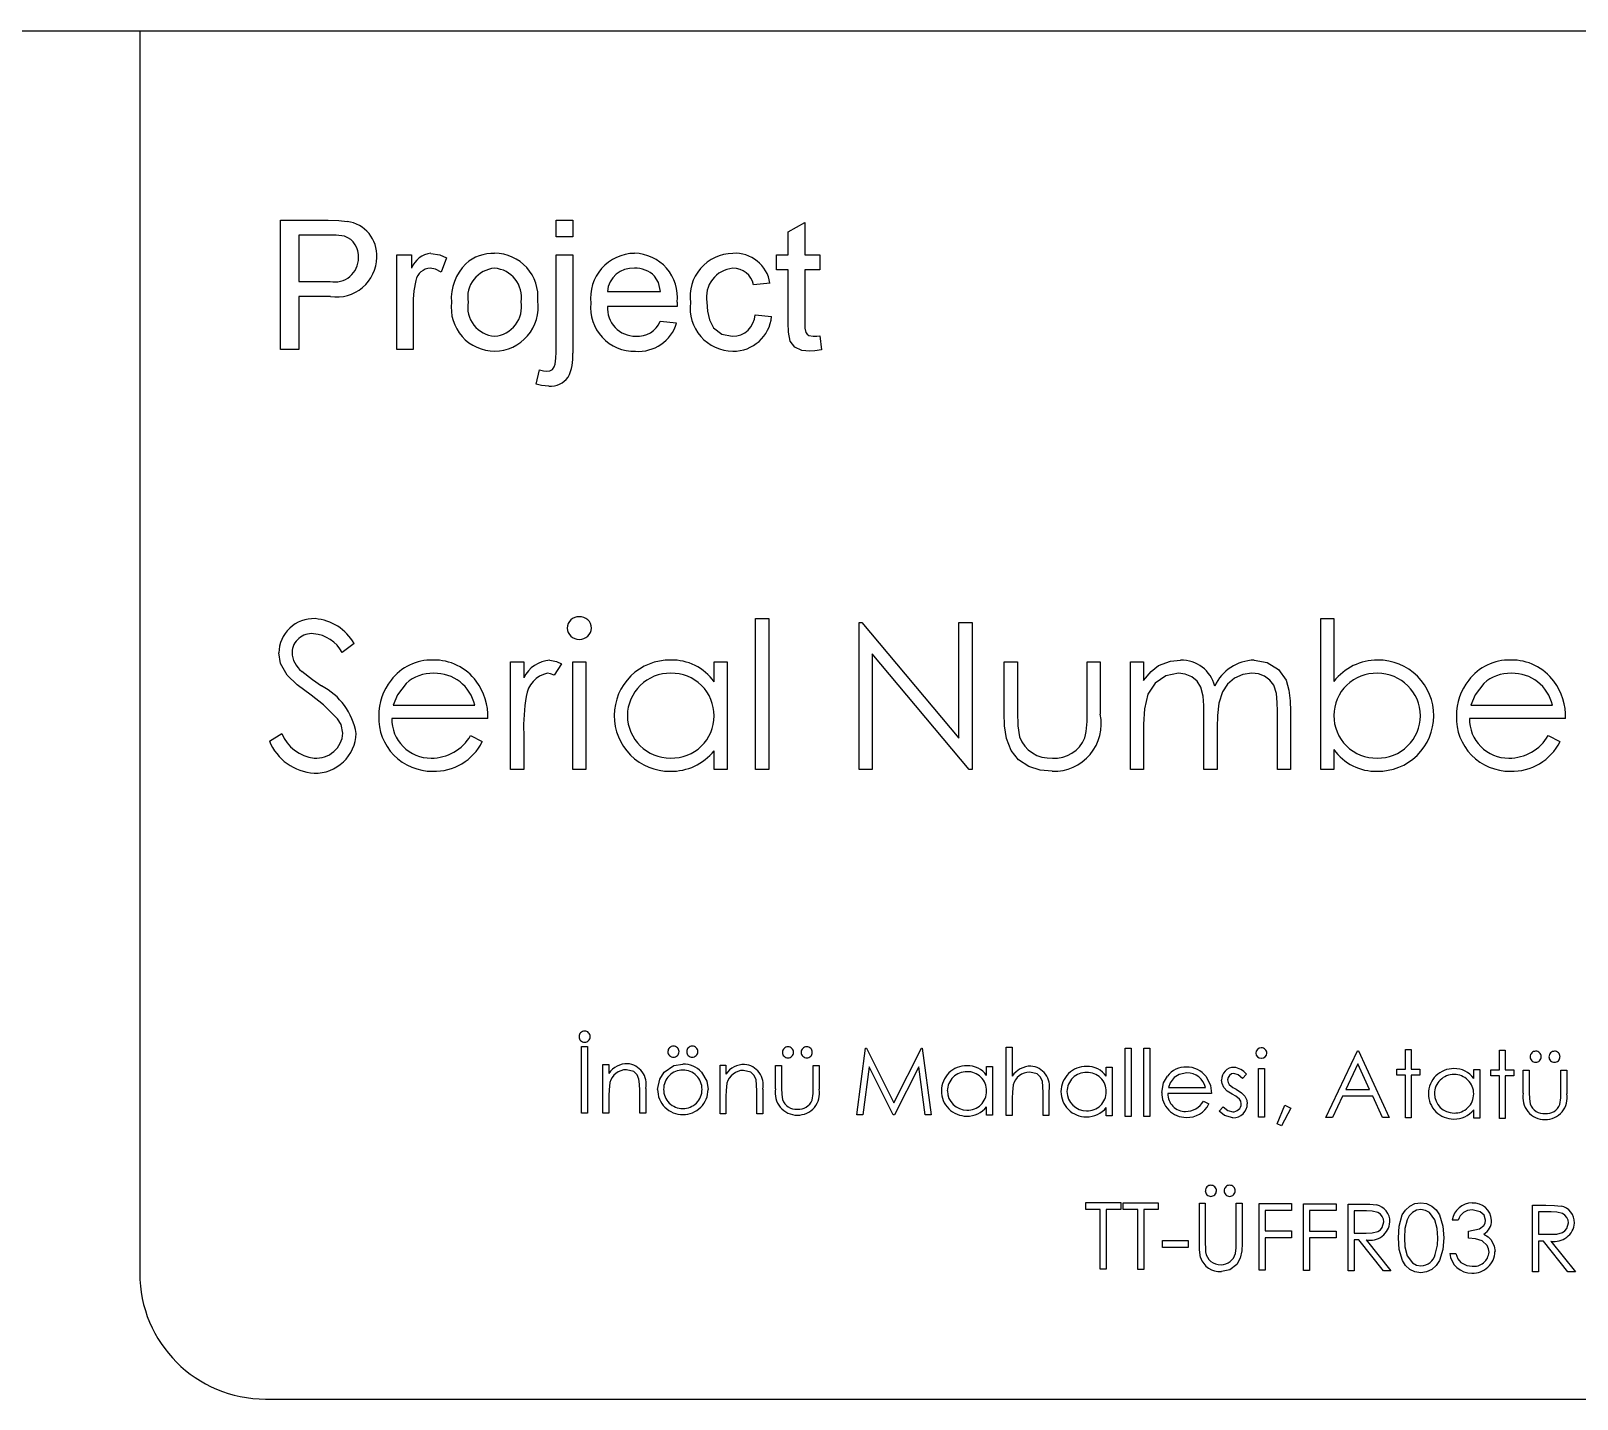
# Model space of a CAD drawing. Header units: millimetres. Extents: x 75 to 2075, y 25 to 1460.
# Drawn here: x 782.8 to 824.88, y 1083.33 to 1120.58 of the extents above; entities that cross this region are included whole.
import ezdxf

# ---------------------------------------------------------------- set-up
doc = ezdxf.new("R2010")
doc.units = ezdxf.units.MM
doc.header["$LTSCALE"] = 5

msp = doc.modelspace()

# ---------------------------------------------------------------- linework, layer by layer
at = {"color": 7, "linetype": 'Continuous', "lineweight": 25}
for p, q in [((766.203, 1120.579), (857.632, 1120.579)), ((785.756, 1120.579), (785.756, 1086.762)), ((789.591, 1115.427), (790.885, 1115.427)), ((789.591, 1111.905), (789.591, 1115.427)), ((797.09, 1115.427), (797.542, 1115.427)), ((797.09, 1114.976), (797.09, 1115.427)), ((797.542, 1115.427), (797.542, 1114.976)), ((803.409, 1115.106), (803.861, 1115.363)), ((803.861, 1115.363), (803.861, 1114.479)), ((790.088, 1115.021), (790.088, 1113.757)), ((790.929, 1115.021), (790.088, 1115.021)), ((797.542, 1114.976), (797.09, 1114.976)), ((803.409, 1114.479), (803.409, 1115.106)), ((792.752, 1114.479), (793.159, 1114.479)), ((792.752, 1111.905), (792.752, 1114.479)), ((793.159, 1114.479), (793.159, 1114.12)), ((797.09, 1114.479), (797.542, 1114.479)), ((797.09, 1111.837), (797.09, 1114.479)), ((797.542, 1114.479), (797.542, 1111.803)), ((803.093, 1114.479), (803.409, 1114.479)), ((803.093, 1114.073), (803.093, 1114.479)), ((803.861, 1114.479), (804.267, 1114.479)), ((804.267, 1114.479), (804.267, 1114.073)), ((794.107, 1114.404), (793.966, 1114.012)), ((803.409, 1114.073), (803.093, 1114.073)), ((803.409, 1112.628), (803.409, 1114.073)), ((803.861, 1114.073), (803.861, 1112.612)), ((804.267, 1114.073), (803.861, 1114.073)), ((790.088, 1113.757), (790.937, 1113.757)), ((802.913, 1113.712), (802.461, 1113.666)), ((790.088, 1113.35), (790.088, 1111.905)), ((790.951, 1113.35), (790.088, 1113.35)), ((793.204, 1113.273), (793.204, 1111.905)), ((798.487, 1113.486), (799.932, 1113.486)), ((800.382, 1113.079), (798.487, 1113.079)), ((802.506, 1112.854), (802.958, 1112.808)), ((799.927, 1112.673), (800.37, 1112.628)), ((790.088, 1111.905), (789.591, 1111.905)), ((793.204, 1111.905), (792.752, 1111.905)), ((804.267, 1112.278), (804.312, 1111.899)), ((796.547, 1110.96), (796.635, 1111.351)), ((802.518, 1104.579), (802.877, 1104.579)), ((802.518, 1100.477), (802.518, 1104.579)), ((802.877, 1104.579), (802.877, 1100.477)), ((805.339, 1104.477), (805.414, 1104.477)), ((805.339, 1100.477), (805.339, 1104.477)), ((805.414, 1104.477), (808.057, 1101.328)), ((808.057, 1104.477), (808.416, 1104.477)), ((808.057, 1101.328), (808.057, 1104.477)), ((808.416, 1104.477), (808.416, 1100.477)), ((817.903, 1104.579), (818.262, 1104.579)), ((817.903, 1100.477), (817.903, 1104.579)), ((818.262, 1104.579), (818.262, 1102.869)), ((791.595, 1103.902), (791.27, 1103.656)), ((805.698, 1103.618), (805.698, 1100.477)), ((808.334, 1100.477), (805.698, 1103.618)), ((795.851, 1103.4), (796.21, 1103.4)), ((795.851, 1100.477), (795.851, 1103.4)), ((796.21, 1103.4), (796.21, 1102.969)), ((797.236, 1103.351), (797.039, 1103.04)), ((797.544, 1103.4), (797.903, 1103.4)), ((797.544, 1100.477), (797.544, 1103.4)), ((797.903, 1103.4), (797.903, 1100.477)), ((801.39, 1102.859), (801.39, 1103.4)), ((801.39, 1103.4), (801.749, 1103.4)), ((801.749, 1103.4), (801.749, 1100.477)), ((809.287, 1103.4), (809.646, 1103.4)), ((809.287, 1102.003), (809.287, 1103.4)), ((809.646, 1103.4), (809.646, 1102.044)), ((811.544, 1103.4), (811.903, 1103.4)), ((811.544, 1102.044), (811.544, 1103.4)), ((811.903, 1103.4), (811.903, 1101.977)), ((812.723, 1103.4), (813.082, 1103.4)), ((812.723, 1100.477), (812.723, 1103.4)), ((813.082, 1103.4), (813.082, 1102.892)), ((795.236, 1101.861), (792.621, 1101.861)), ((792.658, 1102.22), (794.877, 1102.22)), ((814.723, 1100.477), (814.723, 1101.963)), ((816.723, 1100.477), (816.723, 1102.062)), ((817.082, 1102.06), (817.082, 1100.477)), ((824.569, 1101.861), (821.954, 1101.861)), ((821.992, 1102.22), (824.21, 1102.22)), ((789.287, 1101.248), (789.625, 1101.451)), ((794.763, 1101.4), (795.082, 1101.232)), ((796.21, 1101.459), (796.21, 1100.477)), ((813.082, 1101.707), (813.082, 1100.477)), ((815.082, 1101.614), (815.082, 1100.477)), ((824.097, 1101.4), (824.416, 1101.232)), ((801.39, 1100.477), (801.39, 1100.982)), ((818.262, 1101.018), (818.262, 1100.477)), ((796.21, 1100.477), (795.851, 1100.477)), ((797.903, 1100.477), (797.544, 1100.477)), ((801.749, 1100.477), (801.39, 1100.477)), ((802.877, 1100.477), (802.518, 1100.477)), ((805.698, 1100.477), (805.339, 1100.477)), ((808.416, 1100.477), (808.334, 1100.477)), ((813.082, 1100.477), (812.723, 1100.477)), ((815.082, 1100.477), (814.723, 1100.477)), ((817.082, 1100.477), (816.723, 1100.477)), ((818.262, 1100.477), (817.903, 1100.477)), ((797.784, 1092.933), (797.947, 1092.933)), ((797.784, 1091.118), (797.784, 1092.933)), ((797.947, 1092.933), (797.947, 1091.118)), ((805.274, 1091.074), (805.513, 1092.888)), ((805.513, 1092.888), (805.537, 1092.888)), ((805.537, 1092.888), (806.286, 1091.399)), ((806.286, 1091.399), (807.033, 1092.888)), ((807.033, 1092.888), (807.057, 1092.888)), ((807.057, 1092.888), (807.298, 1091.074)), ((809.344, 1092.91), (809.507, 1092.91)), ((809.344, 1091.05), (809.344, 1092.91)), ((809.507, 1092.91), (809.507, 1092.125)), ((812.577, 1092.891), (812.74, 1092.891)), ((812.577, 1091.03), (812.577, 1092.891)), ((812.74, 1092.891), (812.74, 1091.03)), ((813.089, 1092.888), (813.252, 1092.888)), ((813.089, 1091.027), (813.089, 1092.888)), ((813.252, 1092.888), (813.252, 1091.027)), ((818.043, 1090.998), (818.904, 1092.812)), ((818.904, 1092.812), (818.927, 1092.812)), ((818.927, 1092.812), (819.765, 1090.998)), ((820.207, 1092.847), (820.369, 1092.847)), ((820.207, 1092.312), (820.207, 1092.847)), ((820.369, 1092.847), (820.369, 1092.312)), ((822.765, 1092.832), (822.928, 1092.832)), ((822.765, 1092.297), (822.765, 1092.832)), ((822.928, 1092.832), (822.928, 1092.297)), ((798.366, 1092.441), (798.529, 1092.441)), ((798.366, 1091.115), (798.366, 1092.441)), ((798.529, 1092.441), (798.529, 1092.201)), ((801.552, 1092.422), (801.715, 1092.422)), ((801.552, 1091.096), (801.552, 1092.422)), ((801.715, 1092.422), (801.715, 1092.183)), ((803.064, 1092.413), (803.227, 1092.413)), ((803.064, 1091.779), (803.064, 1092.413)), ((803.227, 1092.413), (803.227, 1091.798)), ((804.088, 1092.413), (804.25, 1092.413)), ((804.088, 1091.798), (804.088, 1092.413)), ((804.25, 1092.413), (804.25, 1091.767)), ((805.611, 1092.382), (805.438, 1091.074)), ((806.269, 1091.074), (805.611, 1092.382)), ((806.96, 1092.379), (806.305, 1091.074)), ((807.134, 1091.074), (806.96, 1092.379)), ((808.809, 1092.14), (808.809, 1092.386)), ((808.809, 1092.386), (808.972, 1092.386)), ((808.972, 1092.386), (808.972, 1091.06)), ((812.066, 1092.121), (812.066, 1092.366)), ((812.066, 1092.366), (812.229, 1092.366)), ((812.229, 1092.366), (812.229, 1091.041)), ((815.88, 1092.175), (815.77, 1092.061)), ((816.206, 1092.335), (816.369, 1092.335)), ((816.206, 1091.009), (816.206, 1092.335)), ((816.369, 1092.335), (816.369, 1091.009)), ((818.914, 1092.458), (818.585, 1091.765)), ((819.234, 1091.765), (818.914, 1092.458)), ((819.974, 1092.312), (820.207, 1092.312)), ((819.974, 1092.149), (819.974, 1092.312)), ((820.207, 1092.149), (819.974, 1092.149)), ((820.207, 1090.986), (820.207, 1092.149)), ((820.369, 1092.312), (820.602, 1092.312)), ((820.369, 1092.149), (820.369, 1090.986)), ((820.602, 1092.149), (820.369, 1092.149)), ((820.602, 1092.312), (820.602, 1092.149)), ((822.067, 1092.062), (822.067, 1092.307)), ((822.067, 1092.307), (822.23, 1092.307)), ((822.23, 1092.307), (822.23, 1090.981)), ((822.533, 1092.297), (822.765, 1092.297)), ((822.533, 1092.134), (822.533, 1092.297)), ((822.765, 1092.134), (822.533, 1092.134)), ((822.765, 1090.971), (822.765, 1092.134)), ((822.928, 1092.297), (823.161, 1092.297)), ((822.928, 1092.134), (822.928, 1090.971)), ((823.161, 1092.134), (822.928, 1092.134)), ((823.161, 1092.297), (823.161, 1092.134)), ((823.416, 1092.292), (823.579, 1092.292)), ((823.416, 1091.659), (823.416, 1092.292)), ((823.579, 1092.292), (823.579, 1091.677)), ((824.44, 1092.292), (824.603, 1092.292)), ((824.44, 1091.677), (824.44, 1092.292)), ((824.603, 1092.292), (824.603, 1091.647)), ((799.366, 1091.115), (799.366, 1091.738)), ((799.529, 1091.792), (799.529, 1091.115)), ((802.553, 1091.096), (802.553, 1091.72)), ((802.715, 1091.773), (802.715, 1091.096)), ((810.507, 1091.727), (810.507, 1091.05)), ((813.757, 1091.815), (814.764, 1091.815)), ((818.585, 1091.765), (819.234, 1091.765)), ((798.529, 1091.594), (798.529, 1091.115)), ((801.715, 1091.575), (801.715, 1091.096)), ((808.809, 1091.06), (808.809, 1091.289)), ((809.507, 1091.529), (809.507, 1091.05)), ((810.345, 1091.05), (810.345, 1091.673)), ((814.927, 1091.652), (813.74, 1091.652)), ((814.712, 1091.443), (814.857, 1091.367)), ((815.136, 1091.171), (815.244, 1091.294)), ((816.718, 1090.826), (816.923, 1091.331)), ((816.923, 1091.331), (817.09, 1091.251)), ((818.497, 1091.579), (818.221, 1090.998)), ((819.319, 1091.579), (818.497, 1091.579)), ((819.588, 1090.998), (819.319, 1091.579)), ((797.947, 1091.118), (797.784, 1091.118)), ((798.529, 1091.115), (798.366, 1091.115)), ((799.529, 1091.115), (799.366, 1091.115)), ((801.715, 1091.096), (801.552, 1091.096)), ((802.715, 1091.096), (802.553, 1091.096)), ((805.438, 1091.074), (805.274, 1091.074)), ((806.305, 1091.074), (806.269, 1091.074)), ((807.298, 1091.074), (807.134, 1091.074)), ((808.972, 1091.06), (808.809, 1091.06)), ((809.507, 1091.05), (809.344, 1091.05)), ((810.507, 1091.05), (810.345, 1091.05)), ((812.066, 1091.041), (812.066, 1091.27)), ((812.229, 1091.041), (812.066, 1091.041)), ((812.74, 1091.03), (812.577, 1091.03)), ((813.252, 1091.027), (813.089, 1091.027)), ((816.369, 1091.009), (816.206, 1091.009)), ((817.09, 1091.251), (816.84, 1090.773)), ((818.221, 1090.998), (818.043, 1090.998)), ((819.765, 1090.998), (819.588, 1090.998)), ((820.369, 1090.986), (820.207, 1090.986)), ((822.067, 1090.981), (822.067, 1091.211)), ((822.23, 1090.981), (822.067, 1090.981)), ((822.928, 1090.971), (822.765, 1090.971)), ((816.84, 1090.773), (816.718, 1090.826)), ((811.506, 1088.683), (812.46, 1088.683)), ((811.506, 1088.497), (811.506, 1088.683)), ((811.901, 1088.497), (811.506, 1088.497)), ((811.901, 1086.869), (811.901, 1088.497)), ((812.064, 1088.497), (812.064, 1086.869)), ((812.46, 1088.497), (812.064, 1088.497)), ((812.46, 1088.683), (812.46, 1088.497)), ((812.529, 1088.677), (813.483, 1088.677)), ((812.529, 1088.491), (812.529, 1088.677)), ((812.925, 1088.491), (812.529, 1088.491)), ((812.925, 1086.863), (812.925, 1088.491)), ((813.088, 1088.491), (813.088, 1086.863)), ((813.483, 1088.491), (813.088, 1088.491)), ((813.483, 1088.677), (813.483, 1088.491)), ((814.6, 1088.666), (814.762, 1088.666)), ((814.6, 1087.571), (814.6, 1088.666)), ((814.762, 1088.666), (814.762, 1087.579)), ((815.6, 1088.666), (815.763, 1088.666)), ((815.6, 1087.579), (815.6, 1088.666)), ((815.763, 1088.666), (815.763, 1087.571)), ((816.228, 1088.657), (817.112, 1088.657)), ((816.228, 1086.842), (816.228, 1088.657)), ((816.391, 1088.471), (816.391, 1087.912)), ((817.112, 1088.471), (816.391, 1088.471)), ((817.112, 1088.657), (817.112, 1088.471)), ((817.437, 1088.65), (818.321, 1088.65)), ((817.437, 1086.835), (817.437, 1088.65)), ((817.6, 1088.464), (817.6, 1087.905)), ((818.321, 1088.464), (817.6, 1088.464)), ((818.321, 1088.65), (818.321, 1088.464)), ((818.647, 1088.642), (819.01, 1088.642)), ((818.647, 1086.828), (818.647, 1088.642)), ((818.81, 1088.456), (818.81, 1087.852)), ((819.15, 1088.456), (818.81, 1088.456)), ((823.671, 1088.613), (824.034, 1088.613)), ((823.671, 1086.798), (823.671, 1088.613)), ((823.834, 1088.427), (823.834, 1087.822)), ((824.174, 1088.427), (823.834, 1088.427)), ((821.647, 1088.206), (821.484, 1088.206)), ((813.599, 1087.648), (814.297, 1087.648)), ((813.599, 1087.462), (813.599, 1087.648)), ((814.297, 1087.648), (814.297, 1087.462)), ((816.391, 1087.912), (817.112, 1087.912)), ((816.391, 1087.726), (816.391, 1086.842)), ((817.112, 1087.726), (816.391, 1087.726)), ((817.112, 1087.912), (817.112, 1087.726)), ((817.6, 1087.905), (818.321, 1087.905)), ((817.6, 1087.719), (817.6, 1086.835)), ((818.321, 1087.719), (817.6, 1087.719)), ((818.321, 1087.905), (818.321, 1087.719)), ((818.81, 1087.852), (819.142, 1087.849)), ((818.81, 1087.665), (818.81, 1086.828)), ((818.942, 1087.665), (818.81, 1087.665)), ((819.608, 1086.828), (818.942, 1087.665)), ((819.143, 1087.665), (819.81, 1086.828)), ((821.926, 1087.718), (821.926, 1087.904)), ((823.834, 1087.822), (824.166, 1087.819)), ((823.834, 1087.636), (823.834, 1086.798)), ((823.966, 1087.636), (823.834, 1087.636)), ((824.633, 1086.798), (823.966, 1087.636)), ((824.167, 1087.636), (824.834, 1086.798)), ((814.297, 1087.462), (813.599, 1087.462)), ((821.415, 1087.299), (821.578, 1087.299)), ((812.064, 1086.869), (811.901, 1086.869)), ((813.088, 1086.863), (812.925, 1086.863)), ((816.391, 1086.842), (816.228, 1086.842)), ((817.6, 1086.835), (817.437, 1086.835)), ((818.81, 1086.828), (818.647, 1086.828)), ((819.81, 1086.828), (819.608, 1086.828)), ((823.834, 1086.798), (823.671, 1086.798)), ((824.834, 1086.798), (824.633, 1086.798)), ((789.185, 1083.334), (880.489, 1083.334))]:
    msp.add_line(p, q, dxfattribs=at)
at = {"color": 7, "linetype": 'Continuous', "lineweight": 25, "flags": 128}
for points in [[(790.885, 1115.427), (791.178, 1115.42), (791.407, 1115.394)], [(791.335, 1114.99), (791.108, 1115.018), (790.929, 1115.021)], [(793.684, 1114.524), (793.929, 1114.483), (794.107, 1114.404)], [(793.966, 1114.012), (793.806, 1114.095), (793.667, 1114.118)], [(793.274, 1113.788), (793.216, 1113.502), (793.204, 1113.273)], [(799.932, 1113.486), (799.874, 1113.734), (799.766, 1113.902)], [(800.384, 1113.195), (800.383, 1113.13), (800.382, 1113.079)], [(801.197, 1113.194), (801.211, 1112.95), (801.263, 1112.712), (801.378, 1112.497), (801.605, 1112.323), (801.885, 1112.266)], [(803.994, 1111.86), (803.783, 1111.88), (803.589, 1111.966), (803.459, 1112.131), (803.416, 1112.378), (803.409, 1112.628)], [(803.861, 1112.612), (803.864, 1112.49), (803.886, 1112.371), (803.921, 1112.321), (803.971, 1112.286), (804.09, 1112.266)], [(804.09, 1112.266), (804.189, 1112.271), (804.267, 1112.278)], [(796.835, 1111.318), (796.916, 1111.329), (796.99, 1111.366), (797.041, 1111.43), (797.066, 1111.508), (797.085, 1111.672), (797.09, 1111.837)], [(804.312, 1111.899), (804.135, 1111.869), (803.994, 1111.86)], [(796.635, 1111.351), (796.746, 1111.327), (796.835, 1111.318)], [(796.891, 1110.912), (796.697, 1110.927), (796.547, 1110.96)], [(789.767, 1103.037), (789.589, 1103.36), (789.544, 1103.646)], [(790.166, 1103.146), (790.464, 1102.919), (790.704, 1102.747)], [(797.039, 1103.04), (796.939, 1103.079), (796.855, 1103.092)], [(796.924, 1103.451), (797.105, 1103.416), (797.236, 1103.351)], [(813.082, 1102.892), (813.289, 1103.142), (813.488, 1103.303)], [(814.028, 1103.092), (813.684, 1103.019), (813.394, 1102.82), (813.198, 1102.527), (813.103, 1102.123), (813.082, 1101.707)], [(813.488, 1103.303), (813.817, 1103.422), (814.09, 1103.451)], [(814.723, 1101.963), (814.719, 1102.217), (814.699, 1102.47), (814.641, 1102.717), (814.539, 1102.877), (814.392, 1102.998), (814.217, 1103.07), (814.028, 1103.092)], [(816.03, 1103.092), (815.784, 1103.058), (815.558, 1102.955), (815.367, 1102.796), (815.227, 1102.591), (815.127, 1102.275), (815.091, 1101.945), (815.082, 1101.614)], [(816.723, 1102.062), (816.718, 1102.3), (816.696, 1102.538), (816.627, 1102.765), (816.52, 1102.908), (816.376, 1103.013), (816.208, 1103.074), (816.03, 1103.092)], [(816.093, 1103.451), (816.448, 1103.389), (816.754, 1103.197), (816.959, 1102.901), (817.039, 1102.628), (817.073, 1102.345), (817.082, 1102.06)], [(790.423, 1102.493), (790.041, 1102.78), (789.767, 1103.037)], [(793.006, 1102.818), (792.77, 1102.507), (792.658, 1102.22)], [(822.339, 1102.818), (822.104, 1102.507), (821.992, 1102.22)], [(791.144, 1101.855), (790.761, 1102.235), (790.423, 1102.493)], [(791.287, 1101.462), (791.238, 1101.694), (791.144, 1101.855)], [(810.597, 1100.425), (810.269, 1100.453), (809.954, 1100.552), (809.68, 1100.735), (809.475, 1100.993), (809.351, 1101.315), (809.3, 1101.657), (809.287, 1102.003)], [(809.646, 1102.044), (809.658, 1101.659), (809.703, 1101.36)], [(799.347, 1092.04), (799.298, 1092.162), (799.204, 1092.253), (799.005, 1092.301)], [(799.854, 1091.765), (799.911, 1092.046), (800.036, 1092.235)], [(800.036, 1092.235), (800.296, 1092.413), (800.541, 1092.455)], [(801.045, 1092.236), (801.192, 1091.989), (801.227, 1091.765)], [(802.533, 1092.021), (802.484, 1092.143), (802.391, 1092.234), (802.191, 1092.282)], [(810.326, 1091.975), (810.275, 1092.096), (810.182, 1092.188), (809.983, 1092.236)], [(813.578, 1091.684), (813.626, 1091.945), (813.73, 1092.126)], [(814.257, 1092.211), (814.054, 1092.172), (813.915, 1092.086)], [(815.77, 1092.061), (815.656, 1092.165), (815.541, 1092.201)], [(798.554, 1091.95), (798.532, 1091.751), (798.529, 1091.594)], [(799.366, 1091.738), (799.362, 1091.908), (799.347, 1092.04)], [(801.74, 1091.931), (801.718, 1091.732), (801.715, 1091.575)], [(802.553, 1091.72), (802.549, 1091.889), (802.533, 1092.021)], [(803.227, 1091.798), (803.232, 1091.623), (803.253, 1091.488)], [(804.061, 1091.475), (804.085, 1091.655), (804.088, 1091.798)], [(809.532, 1091.885), (809.51, 1091.686), (809.507, 1091.529)], [(810.345, 1091.673), (810.341, 1091.843), (810.326, 1091.975)], [(813.915, 1092.086), (813.808, 1091.945), (813.757, 1091.815)], [(814.782, 1092.112), (814.9, 1091.866), (814.927, 1091.652)], [(815.266, 1091.812), (815.217, 1091.922), (815.206, 1092.016)], [(815.495, 1091.631), (815.357, 1091.72), (815.266, 1091.812)], [(815.369, 1092.023), (815.384, 1091.951), (815.414, 1091.902)], [(815.414, 1091.902), (815.514, 1091.818), (815.603, 1091.766)], [(815.603, 1091.766), (815.747, 1091.674), (815.842, 1091.579)], [(815.244, 1091.294), (815.377, 1091.186), (815.507, 1091.154)], [(815.696, 1091.494), (815.589, 1091.578), (815.495, 1091.631)], [(815.741, 1091.368), (815.727, 1091.442), (815.696, 1091.494)], [(815.842, 1091.579), (815.892, 1091.469), (815.904, 1091.375)], [(823.579, 1091.677), (823.585, 1091.503), (823.605, 1091.367)], [(824.413, 1091.354), (824.437, 1091.534), (824.44, 1091.677)], [(815.515, 1090.991), (815.282, 1091.05), (815.136, 1091.171)], [(819.01, 1088.642), (819.241, 1088.637), (819.421, 1088.618)], [(819.624, 1088.158), (819.613, 1088.236), (819.579, 1088.308), (819.528, 1088.368), (819.462, 1088.413), (819.308, 1088.45), (819.15, 1088.456)], [(820.019, 1087.725), (820.038, 1088.043), (820.124, 1088.347), (820.21, 1088.481), (820.326, 1088.588), (820.469, 1088.657), (820.626, 1088.68)], [(820.631, 1088.494), (820.509, 1088.473), (820.4, 1088.413), (820.313, 1088.325), (820.252, 1088.216), (820.194, 1087.975), (820.182, 1087.726)], [(820.626, 1088.68), (820.784, 1088.657), (820.928, 1088.589), (821.046, 1088.482), (821.134, 1088.349), (821.23, 1088.045), (821.252, 1087.725)], [(821.089, 1087.726), (821.073, 1087.975), (821.009, 1088.214), (820.862, 1088.412), (820.753, 1088.472), (820.631, 1088.494)], [(822.392, 1088.201), (822.349, 1088.336), (822.244, 1088.432), (822.027, 1088.485)], [(824.034, 1088.613), (824.265, 1088.608), (824.445, 1088.588)], [(824.648, 1088.128), (824.637, 1088.206), (824.603, 1088.278), (824.552, 1088.339), (824.486, 1088.383), (824.333, 1088.42), (824.174, 1088.427)], [(819.142, 1087.849), (819.304, 1087.857), (819.46, 1087.897), (819.528, 1087.941), (819.58, 1088.003), (819.624, 1088.158)], [(821.926, 1087.904), (822.223, 1087.967), (822.343, 1088.059), (822.379, 1088.126), (822.392, 1088.201)], [(824.166, 1087.819), (824.328, 1087.827), (824.484, 1087.867), (824.552, 1087.912), (824.604, 1087.974), (824.648, 1088.128)], [(814.632, 1087.188), (814.604, 1087.401), (814.6, 1087.571)], [(814.762, 1087.579), (814.764, 1087.444), (814.77, 1087.338)], [(815.763, 1087.571), (815.753, 1087.369), (815.715, 1087.172), (815.616, 1086.997), (815.43, 1086.853), (815.199, 1086.806)], [(815.581, 1087.298), (815.598, 1087.455), (815.6, 1087.579)], [(820.626, 1086.773), (820.469, 1086.795), (820.327, 1086.864), (820.21, 1086.971), (820.126, 1087.105), (820.039, 1087.409), (820.019, 1087.725)], [(820.182, 1087.726), (820.194, 1087.477), (820.252, 1087.236), (820.4, 1087.039), (820.509, 1086.98), (820.631, 1086.959)], [(821.252, 1087.725), (821.23, 1087.407), (821.134, 1087.103), (821.047, 1086.97), (820.927, 1086.863), (820.783, 1086.795), (820.626, 1086.773)], [(821.02, 1087.27), (821.078, 1087.523), (821.089, 1087.726)], [(822.485, 1087.334), (822.471, 1087.428), (822.431, 1087.513), (822.294, 1087.641), (822.115, 1087.699), (821.926, 1087.718)], [(822.343, 1087.827), (822.463, 1087.753), (822.539, 1087.672)], [(822.539, 1087.672), (822.627, 1087.5), (822.647, 1087.35)], [(821.578, 1087.299), (821.639, 1087.148), (821.72, 1087.048)], [(821.72, 1087.048), (821.881, 1086.967), (822.023, 1086.95)]]:
    msp.add_lwpolyline(points, dxfattribs=at)
at = {"color": 7, "linetype": 'Continuous', "lineweight": 25}
for centre, radius, start, end in [((791.271, 1114.464), 0.94, 357.0056, 81.69), ((791.14, 1114.448), 0.576, 355.2666, 70.2247), ((793.742, 1113.905), 0.622, 95.3539, 159.7758), ((795.387, 1113.371), 1.153, 88.462, 131.034), ((795.417, 1113.345), 1.18, 354.3326, 89.941), ((799.241, 1113.311), 1.213, 90.7394, 186.6566), ((799.202, 1113.335), 1.19, 353.2432, 88.9044), ((801.921, 1113.338), 1.186, 91.0075, 187.5571), ((801.962, 1113.564), 0.962, 8.8004, 93.6855), ((791.06, 1114.398), 0.653, 259.1468, 0.2385), ((791.121, 1114.426), 1.089, 261.0173, 359.4036), ((793.681, 1113.701), 0.417, 92.0226, 167.9317), ((795.572, 1113.297), 1.334, 134.9515, 184.5202), ((795.48, 1113.323), 0.797, 94.4948, 189.3687), ((795.357, 1113.329), 0.791, 351.1089, 85.6238), ((799.172, 1113.433), 0.687, 85.727, 175.6021), ((799.252, 1113.399), 0.719, 44.3544, 92.2996), ((801.966, 1113.338), 0.782, 94.6047, 190.5846), ((801.918, 1113.566), 0.552, 10.4717, 91.5755), ((795.422, 1113.048), 1.188, 173.0444, 269.807), ((795.479, 1113.06), 0.796, 170.369, 265.598), ((795.401, 1113.062), 1.202, 270.8229, 7.9745), ((795.344, 1113.07), 0.807, 275.2429, 9.8029), ((799.219, 1113.049), 1.19, 174.1626, 271.4507), ((801.911, 1113.035), 1.175, 172.8116, 269.4996), ((799.257, 1113.038), 0.771, 176.9062, 269.9257), ((801.893, 1112.88), 0.614, 269.2798, 357.5081), ((801.915, 1112.907), 1.047, 269.2074, 354.5892), ((799.336, 1112.935), 1.079, 265.4022, 343.4309), ((799.305, 1112.943), 0.678, 265.8615, 336.5432), ((796.388, 1111.685), 1.16, 332.5933, 5.8381), ((796.946, 1111.49), 0.581, 264.615, 324.2613), ((790.49, 1103.634), 0.946, 87.614, 179.2767), ((790.423, 1103.234), 1.349, 29.6764, 85.4649), ((797.711, 1104.309), 0.321, 88.0854, 177.9056), ((797.736, 1104.311), 0.32, 1.8991, 92.6594), ((790.436, 1103.638), 0.534, 84.2816, 177.3323), ((790.396, 1103.175), 0.998, 28.8068, 84.6306), ((797.709, 1104.334), 0.319, 182.3277, 272.2766), ((797.735, 1104.337), 0.322, 267.6997, 357.1472), ((790.584, 1103.684), 0.682, 181.837, 232.2132), ((793.702, 1102.061), 1.391, 88.4189, 142.5702), ((793.738, 1101.977), 1.115, 88.9317, 131.0541), ((793.777, 1102.033), 1.419, 36.4532, 91.451), ((793.791, 1101.98), 1.112, 12.4698, 91.6268), ((796.988, 1102.587), 0.866, 94.2496, 153.8112), ((797.007, 1102.369), 0.738, 101.8477, 172.7759), ((800.183, 1101.94), 1.511, 89.0809, 179.7714), ((800.193, 1101.93), 1.162, 89.0624, 179.4014), ((800.253, 1102.066), 1.386, 34.902, 91.9058), ((800.243, 1101.945), 1.147, 359.3335, 91.5304), ((814.107, 1102.507), 0.944, 14.5937, 91.0218), ((816.128, 1102.229), 1.222, 91.6819, 155.0435), ((819.445, 1101.957), 1.494, 89.6575, 142.3583), ((819.41, 1101.944), 1.148, 88.2498, 180.0176), ((819.449, 1101.921), 1.171, 0.5791, 90.2073), ((819.471, 1101.942), 1.509, 359.6331, 90.6383), ((823.036, 1102.061), 1.391, 88.4189, 142.5702), ((823.072, 1101.977), 1.115, 88.9317, 131.0541), ((823.11, 1102.033), 1.419, 36.4532, 91.451), ((823.124, 1101.98), 1.112, 12.4698, 91.6268), ((789.899, 1101.17), 1.771, 9.3023, 62.9552), ((793.803, 1101.945), 1.541, 141.4069, 180.5419), ((793.609, 1101.908), 1.627, 358.3461, 36.4753), ((823.136, 1101.945), 1.541, 141.4069, 180.5419), ((822.943, 1101.908), 1.627, 358.3461, 36.4753), ((801.304, 1101.637), 5.097, 170.6841, 182.0037), ((793.719, 1101.883), 1.458, 178.1555, 270.5175), ((793.675, 1101.839), 1.055, 178.7782, 270.6649), ((800.181, 1101.934), 1.509, 179.5344, 270.5862), ((800.202, 1101.956), 1.172, 180.6685, 270.3142), ((800.245, 1101.928), 1.145, 268.1681, 0.1758), ((810.636, 1101.717), 1.293, 268.2718, 11.572), ((808.774, 1101.916), 2.773, 347.8365, 2.6469), ((819.408, 1101.93), 1.146, 179.3146, 271.5889), ((819.459, 1101.946), 1.162, 269.0414, 359.3425), ((819.468, 1101.937), 1.512, 269.0603, 359.8237), ((823.052, 1101.883), 1.458, 178.1555, 270.5175), ((823.008, 1101.839), 1.055, 178.7782, 270.6649), ((790.63, 1101.863), 1.086, 202.2898, 263.3042), ((790.562, 1101.509), 0.727, 265.4163, 356.3053), ((790.536, 1101.484), 1.111, 268.3269, 358.579), ((793.706, 1102), 1.216, 269.1052, 330.4213), ((823.039, 1102), 1.216, 269.1052, 330.4213), ((790.587, 1101.773), 1.402, 201.9952, 266.5945), ((793.778, 1101.881), 1.457, 268.1831, 333.5442), ((800.228, 1101.916), 1.491, 268.7854, 321.2273), ((810.538, 1101.674), 0.892, 200.57, 274.032), ((810.668, 1101.663), 0.881, 265.6337, 337.8996), ((819.401, 1101.816), 1.392, 215.0324, 271.7132), ((823.112, 1101.881), 1.457, 268.1831, 333.5442), ((797.865, 1093.201), 0.15, 89.6675, 180.3325), ((797.865, 1093.2), 0.151, 179.8365, 270.1635), ((797.867, 1093.202), 0.15, 359.5018, 90.4982), ((797.867, 1093.199), 0.15, 269.6699, 0.3301), ((800.284, 1092.793), 0.15, 89.6675, 180.3325), ((800.284, 1092.792), 0.151, 179.8365, 270.1635), ((800.286, 1092.793), 0.15, 359.5018, 90.4982), ((800.286, 1092.791), 0.15, 269.6699, 0.3301), ((800.796, 1092.793), 0.15, 89.6675, 180.3325), ((800.796, 1092.792), 0.151, 179.8365, 270.1635), ((800.798, 1092.793), 0.15, 359.5018, 90.4982), ((800.797, 1092.791), 0.15, 269.6699, 0.3301), ((803.401, 1092.774), 0.15, 89.6675, 180.3325), ((803.401, 1092.773), 0.151, 179.8365, 270.1635), ((803.403, 1092.774), 0.15, 359.5018, 90.4982), ((803.402, 1092.772), 0.15, 269.6699, 0.3301), ((803.912, 1092.774), 0.15, 89.6675, 180.3325), ((803.913, 1092.773), 0.151, 179.8365, 270.1635), ((803.915, 1092.774), 0.15, 359.5018, 90.4982), ((803.914, 1092.772), 0.15, 269.6699, 0.3301), ((816.282, 1092.747), 0.146, 88.0854, 177.9056), ((816.281, 1092.759), 0.145, 182.3277, 272.2766), ((816.293, 1092.748), 0.145, 1.8991, 92.6594), ((816.292, 1092.76), 0.146, 267.6997, 357.1472), ((823.753, 1092.653), 0.15, 89.6675, 180.3325), ((823.753, 1092.652), 0.151, 179.8365, 270.1635), ((823.755, 1092.654), 0.15, 359.5018, 90.4982), ((823.755, 1092.652), 0.15, 269.6699, 0.3301), ((824.265, 1092.653), 0.15, 89.6675, 180.3325), ((824.265, 1092.652), 0.151, 179.8365, 270.1635), ((824.267, 1092.654), 0.15, 359.5018, 90.4982), ((824.266, 1092.652), 0.15, 269.6699, 0.3301), ((799.03, 1091.854), 0.61, 89.688, 145.2765), ((799.01, 1091.829), 0.472, 90.6686, 165.1261), ((798.988, 1091.912), 0.554, 347.5048, 85.3273), ((800.54, 1091.769), 0.523, 89.9715, 180.5434), ((800.555, 1091.796), 0.659, 41.9524, 91.1624), ((800.541, 1091.769), 0.523, 359.479, 90.0061), ((802.216, 1091.835), 0.61, 89.688, 145.2765), ((802.197, 1091.81), 0.472, 90.6686, 165.1261), ((802.174, 1091.893), 0.554, 347.5048, 85.3273), ((808.263, 1091.723), 0.686, 89.1672, 179.6851), ((808.266, 1091.719), 0.527, 89.0278, 179.436), ((808.293, 1091.78), 0.63, 34.9509, 91.8569), ((808.289, 1091.726), 0.52, 359.3052, 91.5588), ((810.029, 1091.764), 0.635, 91.5965, 145.3638), ((809.989, 1091.764), 0.472, 90.6918, 165.1476), ((809.967, 1091.847), 0.554, 347.4756, 85.3565), ((811.519, 1091.703), 0.686, 89.1672, 179.6851), ((811.523, 1091.7), 0.527, 89.0278, 179.436), ((811.55, 1091.76), 0.63, 34.9509, 91.8569), ((811.546, 1091.707), 0.52, 359.3052, 91.5588), ((814.229, 1091.747), 0.626, 88.2189, 142.7701), ((814.265, 1091.731), 0.642, 36.3945, 91.5097), ((814.273, 1091.709), 0.502, 12.2233, 91.8734), ((815.537, 1092.033), 0.331, 89.2627, 182.8716), ((815.545, 1092.024), 0.177, 91.4384, 180.5801), ((815.502, 1091.894), 0.471, 36.6176, 85.2627), ((821.521, 1091.644), 0.686, 89.1672, 179.6851), ((821.524, 1091.641), 0.527, 89.0278, 179.436), ((821.551, 1091.701), 0.63, 34.9509, 91.8569), ((821.547, 1091.648), 0.52, 359.3052, 91.5588), ((800.529, 1091.757), 0.675, 179.3211, 271.0439), ((800.531, 1091.759), 0.514, 179.498, 271.0216), ((800.554, 1091.755), 0.673, 268.9481, 0.8083), ((800.55, 1091.759), 0.514, 268.9966, 0.4838), ((803.653, 1091.664), 0.6, 168.9308, 270.4797), ((803.668, 1091.657), 0.593, 269.1025, 10.7413), ((808.261, 1091.721), 0.684, 179.5099, 270.6107), ((808.272, 1091.732), 0.532, 180.7587, 270.2241), ((808.291, 1091.717), 0.518, 268.056, 0.2879), ((811.517, 1091.701), 0.684, 179.5099, 270.6107), ((811.528, 1091.712), 0.532, 180.7587, 270.2241), ((803.625, 1091.62), 0.396, 199.6086, 274.9933), ((803.69, 1091.625), 0.4, 265.6337, 337.8996), ((808.284, 1091.708), 0.672, 268.6014, 321.4113), ((811.548, 1091.698), 0.518, 268.056, 0.2879), ((814.237, 1091.661), 0.66, 178.0313, 270.6417), ((814.218, 1091.641), 0.477, 178.6523, 270.7909), ((814.233, 1091.715), 0.551, 269.1052, 330.4213), ((814.27, 1091.655), 0.654, 267.8059, 333.9214), ((815.517, 1091.378), 0.224, 267.2903, 357.4074), ((815.525, 1091.37), 0.379, 268.531, 0.6593), ((821.519, 1091.642), 0.684, 179.5099, 270.6107), ((821.53, 1091.653), 0.532, 180.7587, 270.2241), ((821.549, 1091.639), 0.518, 268.056, 0.2879), ((824.006, 1091.543), 0.6, 168.9308, 270.4797), ((823.978, 1091.5), 0.396, 199.6086, 274.9933), ((824.02, 1091.536), 0.593, 269.1025, 10.7413), ((824.043, 1091.504), 0.4, 265.6337, 337.8996), ((811.541, 1091.689), 0.672, 268.6014, 321.4113), ((821.542, 1091.63), 0.672, 268.6014, 321.4113), ((814.913, 1089.005), 0.15, 89.6675, 180.3325), ((814.913, 1089.003), 0.151, 179.8365, 270.1635), ((814.915, 1089.005), 0.15, 359.5018, 90.4982), ((814.914, 1089.003), 0.15, 269.6699, 0.3301), ((815.424, 1089.005), 0.15, 89.6675, 180.3325), ((815.425, 1089.003), 0.151, 179.8365, 270.1635), ((815.427, 1089.005), 0.15, 359.5018, 90.4982), ((815.426, 1089.003), 0.15, 269.6699, 0.3301), ((819.33, 1088.17), 0.457, 358.3916, 78.5077), ((822.025, 1088.125), 0.547, 90.0685, 171.4129), ((822.019, 1088.098), 0.387, 88.8961, 163.7827), ((822.053, 1088.17), 0.502, 3.4177, 93.2713), ((824.354, 1088.14), 0.457, 358.3916, 78.5077), ((819.246, 1088.198), 0.542, 259.1187, 355.6704), ((822.129, 1088.195), 0.425, 300.1095, 0.7257), ((824.27, 1088.168), 0.542, 259.1187, 355.6704), ((815.161, 1087.361), 0.557, 198.1036, 273.8577), ((815.169, 1087.395), 0.404, 188.1093, 272.8868), ((815.192, 1087.392), 0.4, 269.6181, 346.4186), ((820.618, 1087.374), 0.416, 271.8593, 345.4733), ((822.007, 1087.36), 0.596, 185.8326, 271.2086), ((822.046, 1087.365), 0.601, 267.488, 358.5314), ((822.068, 1087.365), 0.417, 263.7268, 355.7156), ((789.185, 1086.762), 3.429, 180, 270)]:
    msp.add_arc(centre, radius, start, end, dxfattribs=at)

doc.saveas('drawing.dxf')
